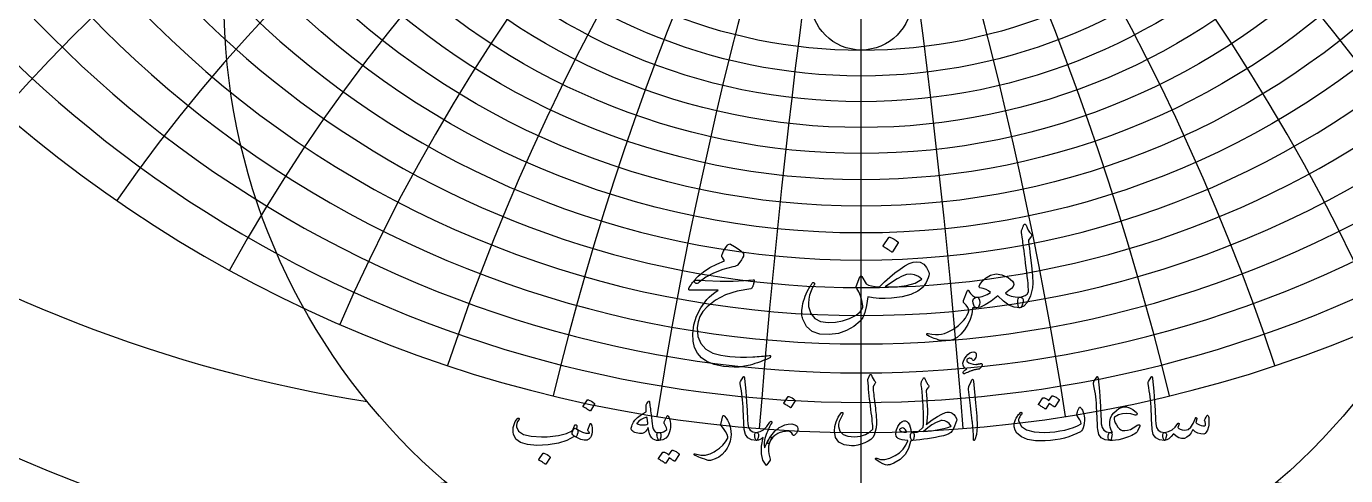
# Model space of a CAD drawing. Header units: millimetres. Extents: x -74 to 74, y -74 to 75.
# Drawn here: x -40.7 to 23.6, y -23.2 to -1.3 of the extents above; entities that cross this region are included whole.
import ezdxf

# ---------------------------------------------------------------- set-up
doc = ezdxf.new("R2010")
doc.units = ezdxf.units.MM
for name, color, linetype in [('CUT_INNER', 6, 'Continuous'), ('CUT_OUTER', 1, 'Continuous'), ('ENGRAVE', 7, 'Continuous'), ('ENGRAVE_FINE', 8, 'Continuous'), ('TEXT', 5, 'Continuous')]:
    doc.layers.add(name, color=color, linetype=linetype)

msp = doc.modelspace()

# ---------------------------------------------------------------- linework, layer by layer
at = {"layer": 'CUT_INNER'}
msp.add_circle((0, 0), 2.465, dxfattribs=at)
at = {"layer": 'CUT_OUTER'}
msp.add_arc((-0.0002, -0.0002), 73.5074, 145.195103, 87.803182, dxfattribs=at)
at = {"layer": 'ENGRAVE'}
msp.add_lwpolyline([(0, -72.45), (0, 72.45)], dxfattribs=at)
for centre, radius in [((0, 0), 72.45), ((0, 25.5268), 33.0382), ((0, 0), 47.425), ((0, 0), 31.0439)]:
    msp.add_circle(centre, radius, dxfattribs=at)
for centre, radius, start, end in [((0, 31.6713), 45.7192, 131.894956, 48.105044), ((0, 42.7017), 63.8166, 186.817711, 353.182289), ((-13.088, 48.8449), 69.3272, 212.551282, 260.88684), ((-31.2661, 54.1545), 78.4819, 239.415548, 278.083995), ((31.2661, 54.1545), 78.4819, 261.916005, 300.584452)]:
    msp.add_arc(centre, radius, start, end, dxfattribs=at)
at = {"layer": 'ENGRAVE_FINE'}
for centre, radius in [((0, 28.809), 40.1948), ((0, 27.5972), 37.6777), ((0, 26.5079), 35.2976), ((0, 24.642), 30.8856), ((0, 23.8431), 28.8277), ((0, 23.1215), 26.854), ((0, 22.4698), 24.9552)]:
    msp.add_circle(centre, radius, dxfattribs=at)
for centre, radius, start, end in [((0, 30.1603), 42.8678, 104.652903, 75.347097), ((-401.9552, -52.6708), 408.1561, 4.461368, 17.676322), ((-401.9552, -52.6708), 408.1561, 4.461368, 17.676322), ((401.9552, -52.6708), 408.1561, 162.323678, 175.538632), ((401.9552, -52.6708), 408.1561, 162.323678, 175.538632), ((-194.729, -52.6708), 207.2263, 8.977692, 35.48643), ((-194.729, -52.6708), 207.2263, 8.977692, 35.48643), ((194.729, -52.6708), 207.2263, 144.51357, 171.022308), ((194.729, -52.6708), 207.2263, 144.51357, 171.022308), ((-122.7601, -52.6708), 141.7511, 13.606314, 53.548789), ((-122.7601, -52.6708), 141.7511, 13.606314, 53.548789), ((122.7601, -52.6708), 141.7511, 126.451211, 166.393686), ((122.7601, -52.6708), 141.7511, 126.451211, 166.393686), ((0, 33.3666), 48.7759, 147.339419, 32.660581), ((0, 35.276), 52.07, 159.38698, 20.61302), ((-84.4662, -52.6708), 110.2628, 18.409528, 71.93986), ((-84.4662, -52.6708), 110.2628, 18.409528, 71.93986), ((84.4662, -52.6708), 110.2628, 108.06014, 161.590472), ((84.4662, -52.6708), 110.2628, 108.06014, 161.590472), ((0, 37.436), 55.6408, 169.605342, 10.394658), ((0, 39.8923), 59.5363, 178.636426, 1.363574), ((-59.4717, -52.6708), 92.5215, 23.457516, 90.642678), ((-59.4717, -52.6708), 92.5215, 23.457516, 90.642678), ((59.4717, -52.6708), 92.5215, 89.357322, 156.542484), ((59.4717, -52.6708), 92.5215, 89.357322, 156.542484), ((-40.92, -52.6708), 81.84, 28.831877, 104.724148), ((-40.92, -52.6708), 81.84, 28.831877, 104.724148), ((40.92, -52.6708), 81.84, 75.275852, 151.168123), ((40.92, -52.6708), 81.84, 75.275852, 151.168123), ((-25.7966, -52.6708), 75.4242, 34.629994, 115.099318), ((-25.7966, -52.6708), 75.4242, 34.629994, 115.099318), ((25.7966, -52.6708), 75.4242, 64.900682, 145.370006), ((25.7966, -52.6708), 75.4242, 64.900682, 145.370006), ((-12.4973, -52.6708), 71.9689, 40.970494, 124.098899), ((-12.4973, -52.6708), 71.9689, 40.970494, 124.098899), ((12.4973, -52.6708), 71.9689, 55.901101, 139.029506), ((12.4973, -52.6708), 71.9689, 55.901101, 139.029506), ((0, 73.0972), 103.8953, 225.796451, 314.203549)]:
    msp.add_arc(centre, radius, start, end, dxfattribs=at)
at = {"layer": 'TEXT'}
for points in [[(7.8095, -11.2618), (7.8481, -11.1686), (7.8781, -11.0947), (7.8995, -11.0401), (7.9124, -11.0048), (7.9224, -10.9823), (7.9352, -10.9662), (7.9509, -10.9566), (7.9695, -10.9533), (7.9906, -10.9569), (8.0081, -10.9676), (8.022, -10.9855), (8.0323, -11.0105), (8.0798, -11.1329), (8.1366, -11.2433), (8.2027, -11.3415), (8.278, -11.4275), (8.2991, -11.455), (8.3051, -11.4861), (8.2962, -11.5207), (8.2723, -11.5589), (8.1466, -11.736), (8.1552, -11.8153), (8.1637, -11.8931), (8.1723, -11.9695), (8.1809, -12.0445), (8.1894, -12.1181), (8.198, -12.1902), (8.2066, -12.2609), (8.2152, -12.3302), (8.2941, -12.9714), (8.3423, -13.4727), (8.3598, -13.8341), (8.3466, -14.0555), (8.2387, -14.4571), (8.098, -14.7539), (7.9245, -14.9456), (7.7181, -15.0324), (7.7124, -15.0324), (7.7067, -15.0324), (7.701, -15.0324), (7.6953, -15.0324), (7.6614, -15.0002), (7.6396, -14.9267), (7.6299, -14.8117), (7.6324, -14.6553), (7.6378, -14.5975), (7.6539, -14.5553), (7.6806, -14.5289), (7.7181, -14.5182), (7.8631, -14.4893), (7.9838, -14.4368), (8.0802, -14.3607), (8.1523, -14.2611), (8.1475, -14.1415), (8.1387, -14.0055), (8.1261, -13.853), (8.1095, -13.6841), (8.0893, -13.4995), (8.0659, -13.2999), (8.0393, -13.0853), (8.0095, -12.8557), (7.982, -12.6301), (7.9566, -12.4273), (7.9334, -12.2473), (7.9124, -12.0902), (7.8942, -11.956), (7.8795, -11.8446), (7.8685, -11.756), (7.861, -11.6903), (7.8038, -11.3647), (7.802, -11.3325), (7.8024, -11.3047), (7.8049, -11.2811), (7.8095, -11.2618)], [(-6.2499, -13.0386), (-6.7491, -13.1689), (-7.1897, -13.3371), (-7.5717, -13.5431), (-7.8952, -13.7869), (-7.9449, -13.8244), (-7.9909, -13.8455), (-8.0334, -13.8501), (-8.0723, -13.8384), (-8.1177, -13.7844), (-8.1109, -13.7084), (-8.052, -13.6102), (-7.9409, -13.4899), (-7.6785, -13.2721), (-7.3768, -13.0757), (-7.0358, -12.9007), (-6.6555, -12.7472), (-6.7641, -12.5872), (-6.7844, -12.5472), (-6.7941, -12.5073), (-6.793, -12.4673), (-6.7812, -12.4273), (-6.7044, -12.2748), (-6.6341, -12.1488), (-6.5702, -12.0492), (-6.5127, -11.976), (-6.4759, -11.9413), (-6.4399, -11.9231), (-6.4045, -11.9213), (-6.3699, -11.936), (-6.1689, -12.0495), (-6, -12.1559), (-5.8632, -12.2552), (-5.7586, -12.3473), (-5.7383, -12.3769), (-5.7286, -12.4144), (-5.7297, -12.4598), (-5.7415, -12.513), (-5.7782, -12.5962), (-5.8372, -12.6972), (-5.9182, -12.8161), (-6.0214, -12.9529), (-6.0485, -12.9732), (-6.0957, -12.9943), (-6.1628, -13.0161), (-6.2499, -13.0386)], [(1.3425, -11.5989), (1.3497, -11.5918), (1.3597, -11.5875), (1.3725, -11.586), (1.3882, -11.5875), (1.4993, -11.6325), (1.6039, -11.6875), (1.7021, -11.7524), (1.7939, -11.8274), (1.8028, -11.8388), (1.8067, -11.8503), (1.8056, -11.8617), (1.7996, -11.8731), (1.5311, -12.3073), (1.5211, -12.3177), (1.5082, -12.3202), (1.4925, -12.3148), (1.4739, -12.3016), (1.4579, -12.2902), (1.4325, -12.273), (1.3979, -12.2502), (1.354, -12.2216), (1.3, -12.1873), (1.2354, -12.1473), (1.1601, -12.1016), (1.074, -12.0502), (1.0626, -12.0417), (1.0569, -12.0331), (1.0569, -12.0245), (1.0626, -12.0159)], [(2.6794, -12.7872), (2.8786, -12.8165), (3.0478, -12.91), (3.1871, -13.0678), (3.2963, -13.2899), (3.3085, -13.3749), (3.2992, -13.4699), (3.2685, -13.5749), (3.2164, -13.6898), (3.1564, -13.8005), (3.1021, -13.8926), (3.0535, -13.9662), (3.0107, -14.0212), (2.7608, -14.2268), (2.4223, -14.3868), (1.9952, -14.5011), (1.4796, -14.5696), (1.1694, -14.5846), (0.8726, -14.5782), (0.5895, -14.5503), (0.3199, -14.5011), (0.2564, -14.9199), (0.1742, -15.2566), (0.0736, -15.5112), (-0.0457, -15.6836), (-0.3585, -15.9496), (-0.7141, -16.1478), (-1.1126, -16.2781), (-1.5539, -16.3406), (-2.0184, -16.3188), (-2.3894, -16.1849), (-2.6669, -15.9389), (-2.8507, -15.5808), (-2.8664, -15.5253), (-2.8793, -15.4673), (-2.8893, -15.4067), (-2.8964, -15.3437), (-2.9, -15.2785), (-2.8993, -15.2116), (-2.8943, -15.1429), (-2.885, -15.0723), (-2.865, -14.9476), (-2.8393, -14.8246), (-2.8079, -14.7033), (-2.7708, -14.5839), (-2.7283, -14.4666), (-2.6808, -14.3518), (-2.6283, -14.2395), (-2.5708, -14.1297), (-2.5453, -14.0851), (-2.5201, -14.0426), (-2.4953, -14.0022), (-2.4708, -13.964), (-2.4471, -13.928), (-2.4244, -13.8941), (-2.4028, -13.8623), (-2.3823, -13.8326), (-2.3676, -13.8159), (-2.3523, -13.8055), (-2.3362, -13.8016), (-2.3194, -13.8041), (-2.3016, -13.8109), (-2.288, -13.8198), (-2.2787, -13.8309), (-2.2737, -13.8441), (-2.2723, -13.8591), (-2.2737, -13.8755), (-2.278, -13.8933), (-2.2852, -13.9126), (-2.3269, -13.9758), (-2.3666, -14.0455), (-2.4041, -14.1215), (-2.4394, -14.204), (-2.5137, -14.415), (-2.5594, -14.6139), (-2.5765, -14.8006), (-2.5651, -14.9752), (-2.4583, -15.3069), (-2.2637, -15.5479), (-1.9813, -15.6983), (-1.611, -15.7579), (-1.2533, -15.7411), (-0.9055, -15.6736), (-0.5677, -15.5554), (-0.2399, -15.3866), (-0.141, -15.3162), (-0.0557, -15.2309), (0.0161, -15.1305), (0.0743, -15.0152), (0.0811, -14.9992), (0.0843, -14.9795), (0.0839, -14.9563), (0.08, -14.9295), (0.0296, -14.6739), (-0.0357, -14.4496), (-0.116, -14.2568), (-0.2114, -14.0954), (-0.2303, -14.0658), (-0.2414, -14.0397), (-0.2446, -14.0172), (-0.2399, -13.9983), (-0.0628, -13.5299), (-0.0375, -13.4945), (-0.0129, -13.4799), (0.0111, -13.4859), (0.0343, -13.5127), (0.2457, -13.8726), (0.3588, -13.9262), (0.5042, -13.9669), (0.6816, -13.9948), (0.8912, -14.0097), (1.1401, -13.7673), (1.3897, -13.5427), (1.64, -13.336), (1.891, -13.1471), (2.1309, -12.9896), (2.3423, -12.8772), (2.5251, -12.8097), (2.6794, -12.7872)], [(2.9593, -13.6327), (2.784, -13.4992), (2.6008, -13.4185), (2.4098, -13.3906), (2.2109, -13.4156), (1.9952, -13.4917), (1.7481, -13.617), (1.4696, -13.7916), (1.1597, -14.0155), (1.7242, -14.0172), (2.2123, -13.954), (2.624, -13.8259), (2.9593, -13.6327)], [(7.7181, -14.5182), (7.8017, -14.5307), (7.8581, -14.5682), (7.8874, -14.6307), (7.8895, -14.7181), (7.8617, -14.8535), (7.8238, -14.9509), (7.776, -15.0106), (7.7181, -15.0324), (7.455, -15.0084), (7.1911, -14.9024), (6.9265, -14.7142), (6.6612, -14.4439), (6.3267, -14.7035), (6.0428, -14.8881), (5.8097, -14.9977), (5.6272, -15.0324), (5.5669, -15.0188), (5.5172, -14.9781), (5.4783, -14.9102), (5.4501, -14.8153), (5.4419, -14.6896), (5.4687, -14.5982), (5.5304, -14.541), (5.6272, -14.5182), (5.7152, -14.5096), (5.8022, -14.4953), (5.888, -14.4753), (5.9728, -14.4496), (6.0566, -14.4179), (6.1392, -14.3797), (6.2208, -14.335), (6.3013, -14.284), (6.2024, -14.2033), (6.0828, -14.1383), (5.9425, -14.089), (5.7815, -14.0555), (5.7668, -14.0494), (5.7572, -14.0369), (5.7525, -14.018), (5.7529, -13.9926), (5.78, -13.9051), (5.8386, -13.8084), (5.9286, -13.7023), (6.05, -13.587), (6.3031, -13.4352), (6.5713, -13.3799), (6.8544, -13.421), (7.1526, -13.5584), (7.279, -13.6463), (7.3668, -13.7327), (7.4161, -13.8177), (7.4268, -13.9012), (7.3954, -13.9912), (7.3182, -14.0897), (7.1954, -14.1968), (7.0269, -14.3125), (7.1472, -14.4025), (7.3025, -14.4668), (7.4928, -14.5053), (7.7181, -14.5182)], [(-7.5982, -13.7013), (-6.8651, -13.727), (-6.2313, -13.7298), (-5.6968, -13.7098), (-5.2616, -13.667), (-5.2482, -13.6654), (-5.2366, -13.6663), (-5.2268, -13.6697), (-5.2187, -13.6755), (-5.2128, -13.6836), (-5.2095, -13.6934), (-5.2086, -13.705), (-5.2102, -13.7184), (-5.2214, -13.7705), (-5.2323, -13.8184), (-5.2428, -13.8619), (-5.253, -13.9012), (-5.2628, -13.9362), (-5.2723, -13.9669), (-5.2814, -13.9933), (-5.2901, -14.0155), (-5.3087, -14.0508), (-5.3301, -14.0769), (-5.3544, -14.0937), (-5.3816, -14.1012), (-6.0414, -14.2208), (-6.6155, -14.4082), (-7.104, -14.6635), (-7.5068, -14.9867), (-7.7103, -15.2191), (-7.8581, -15.4651), (-7.9502, -15.7247), (-7.9866, -15.9978), (-7.9516, -16.4267), (-7.8124, -16.7762), (-7.5689, -17.0465), (-7.2211, -17.2375), (-7.0408, -17.2954), (-6.8426, -17.3432), (-6.6266, -17.3811), (-6.3927, -17.4089), (-6.1414, -17.4271), (-5.8729, -17.4361), (-5.5872, -17.4357), (-5.2844, -17.4261), (-5.1768, -17.42), (-5.0709, -17.4132), (-4.9668, -17.4057), (-4.8645, -17.3975), (-4.7647, -17.3886), (-4.6682, -17.3789), (-4.5748, -17.3686), (-4.4846, -17.3575), (-4.4571, -17.3561), (-4.4375, -17.3632), (-4.4257, -17.3789), (-4.4218, -17.4032), (-4.4239, -17.4314), (-4.4304, -17.4532), (-4.4411, -17.4686), (-4.4561, -17.4775), (-4.6175, -17.5457), (-4.7703, -17.6074), (-4.9145, -17.6628), (-5.0502, -17.7117), (-5.177, -17.7546), (-5.2944, -17.7917), (-5.4026, -17.8231), (-5.5015, -17.8488), (-5.5945, -17.8677), (-5.6851, -17.8845), (-5.7731, -17.8992), (-5.8586, -17.9117), (-5.942, -17.9213), (-6.0235, -17.9274), (-6.1033, -17.9299), (-6.1814, -17.9288), (-6.7141, -17.8874), (-7.1583, -17.7974), (-7.5139, -17.6589), (-7.781, -17.4718), (-7.977, -17.2379), (-8.1138, -16.9647), (-8.1912, -16.6523), (-8.2094, -16.3006), (-8.1534, -15.8643), (-8.0195, -15.4408), (-7.8078, -15.0302), (-7.5182, -14.6325), (-7.405, -14.5121), (-7.2768, -14.3968), (-7.1336, -14.2865), (-6.9755, -14.1811), (-8.358, -14.1697), (-8.3912, -14.1554), (-8.4051, -14.1297), (-8.3998, -14.0926), (-8.3751, -14.044), (-8.3287, -13.9733), (-8.2866, -13.9098), (-8.2487, -13.8534), (-8.2152, -13.8041), (-8.1859, -13.7623), (-8.1609, -13.7284), (-8.1402, -13.7023), (-8.1237, -13.6841), (-8.0866, -13.6809), (-7.9866, -13.6827), (-7.8238, -13.6895), (-7.5982, -13.7013)], [(4.9817, -14.6782), (5.1588, -14.2211), (5.1784, -14.1847), (5.1973, -14.1669), (5.2155, -14.1676), (5.233, -14.1868), (5.2809, -14.2668), (5.3273, -14.3354), (5.3723, -14.3925), (5.4158, -14.4382), (5.4637, -14.4732), (5.5158, -14.4982), (5.5722, -14.5132), (5.6329, -14.5182), (5.6929, -14.5339), (5.7358, -14.581), (5.7615, -14.6596), (5.77, -14.7696), (5.7615, -14.8803), (5.7358, -14.9609), (5.6929, -15.0116), (5.6329, -15.0324), (5.5869, -15.0345), (5.5401, -15.0352), (5.4926, -15.0345), (5.4444, -15.0324), (5.4362, -15.0345), (5.4287, -15.0409), (5.4219, -15.0516), (5.4158, -15.0666), (5.3851, -15.3369), (5.3101, -15.5994), (5.1909, -15.8539), (5.0274, -16.1007), (4.8449, -16.3153), (4.6689, -16.4734), (4.4993, -16.5752), (4.3361, -16.6205), (4.1826, -16.6323), (4.0419, -16.6334), (3.9141, -16.6238), (3.7991, -16.6034), (3.7428, -16.5877), (3.6827, -16.5691), (3.6186, -16.5477), (3.5506, -16.5234), (3.479, -16.4956), (3.4042, -16.4634), (3.3262, -16.427), (3.2449, -16.3863), (3.2246, -16.377), (3.2092, -16.3663), (3.1989, -16.3542), (3.1935, -16.3406), (3.1899, -16.3224), (3.1907, -16.3078), (3.1957, -16.2967), (3.2049, -16.2892), (3.2171, -16.2824), (3.2306, -16.2792), (3.2456, -16.2796), (3.2621, -16.2835), (3.442, -16.3199), (3.6106, -16.3378), (3.7677, -16.337), (3.9133, -16.3178), (4.0574, -16.2797), (4.1983, -16.2285), (4.3359, -16.164), (4.4703, -16.0864), (4.6019, -15.9959), (4.731, -15.8929), (4.8576, -15.7774), (4.9817, -15.6494), (5.0748, -15.5326), (5.1488, -15.4165), (5.2034, -15.3012), (5.2387, -15.1866), (5.2284, -15.1066), (5.1859, -15.0152), (5.1113, -14.9124), (5.0045, -14.7981), (4.9859, -14.7735), (4.9759, -14.7453), (4.9745, -14.7135), (4.9817, -14.6782)], [(5.7436, -18.0173), (5.6878, -18.0278), (5.636, -18.0377), (5.5882, -18.0471), (5.5444, -18.0559), (5.5049, -18.0645), (5.4699, -18.073), (5.4395, -18.0816), (5.4137, -18.0902), (5.3874, -18.1), (5.3558, -18.1121), (5.3189, -18.1267), (5.2766, -18.1437), (5.2289, -18.1634), (5.1759, -18.1861), (5.1175, -18.2116), (5.0538, -18.2402), (5.0278, -18.2487), (5.0056, -18.2487), (4.9871, -18.2402), (4.9724, -18.223), (4.9635, -18.181), (4.9884, -18.132), (5.0471, -18.076), (5.1395, -18.0131), (5.0688, -17.9729), (5.0152, -17.9295), (4.9788, -17.8829), (4.9595, -17.8331), (4.9558, -17.7391), (4.9788, -17.6371), (5.0286, -17.527), (5.1052, -17.4089), (5.1965, -17.3031), (5.2905, -17.23), (5.3872, -17.1896), (5.4865, -17.1818), (5.542, -17.1958), (5.5797, -17.2247), (5.5998, -17.2686), (5.6022, -17.3275), (5.5926, -17.3913), (5.5765, -17.4496), (5.554, -17.5027), (5.5251, -17.5503), (5.4962, -17.5838), (5.4694, -17.5985), (5.4448, -17.5945), (5.4223, -17.5717), (5.3966, -17.5377), (5.3666, -17.5128), (5.3323, -17.497), (5.2937, -17.4903), (5.2533, -17.4903), (5.2177, -17.4989), (5.1869, -17.516), (5.1609, -17.5417), (5.1419, -17.5728), (5.1363, -17.6017), (5.144, -17.6285), (5.1652, -17.6532), (5.2444, -17.7118), (5.3409, -17.7549), (5.4544, -17.7825), (5.5851, -17.7945), (5.5965, -17.7941), (5.6092, -17.7929), (5.6232, -17.7909), (5.6386, -17.7881), (5.6554, -17.7848), (5.6734, -17.7812), (5.6929, -17.7773), (5.7136, -17.7731), (5.7361, -17.769), (5.7565, -17.7651), (5.7747, -17.7615), (5.7907, -17.7581), (5.8049, -17.7553), (5.8175, -17.7533), (5.8285, -17.7521), (5.8379, -17.7517), (5.8555, -17.7536), (5.87, -17.7592), (5.8813, -17.7686), (5.8893, -17.7817), (5.8944, -17.7943), (5.8968, -17.8063), (5.8965, -17.8178), (5.8936, -17.8288), (5.8521, -17.9065), (5.8132, -17.9638), (5.7771, -18.0007), (5.7436, -18.0173)], [(-5.7479, -18.4115), (-5.7396, -18.3987), (-5.7318, -18.3901), (-5.7246, -18.3858), (-5.7179, -18.3858), (-5.7077, -18.3915), (-5.6986, -18.4083), (-5.6906, -18.4364), (-5.6836, -18.4758), (-5.6483, -18.7958), (-5.6194, -19.0917), (-5.5969, -19.3635), (-5.5808, -19.6112), (-5.5705, -19.8231), (-5.561, -20.0129), (-5.5523, -20.1808), (-5.5444, -20.3268), (-5.5375, -20.4508), (-5.5321, -20.5528), (-5.5279, -20.6329), (-5.5251, -20.691), (-5.4871, -20.8651), (-5.403, -20.9931), (-5.2728, -21.075), (-5.0966, -21.1109), (-5.0476, -21.1237), (-5.0163, -21.1537), (-5.0026, -21.2009), (-5.0066, -21.2651), (-5.0267, -21.3664), (-5.0484, -21.4387), (-5.0717, -21.482), (-5.0966, -21.4965), (-5.3446, -21.4638), (-5.5272, -21.3658), (-5.6445, -21.2025), (-5.6965, -20.9738), (-5.7046, -20.8644), (-5.712, -20.7547), (-5.7186, -20.6448), (-5.7243, -20.5346), (-5.7296, -20.4241), (-5.7345, -20.3134), (-5.7392, -20.2024), (-5.7436, -20.0911), (-5.7516, -19.8789), (-5.7629, -19.6878), (-5.7774, -19.5179), (-5.795, -19.3692), (-5.8159, -19.2263), (-5.84, -19.0741), (-5.8673, -18.9124), (-5.8979, -18.7415), (-5.9019, -18.7107), (-5.9011, -18.6825), (-5.8954, -18.6571), (-5.885, -18.6343)], [(0.4135, -18.3087), (0.421, -18.2956), (0.4306, -18.2862), (0.4424, -18.2806), (0.4563, -18.2787), (0.4702, -18.2811), (0.482, -18.2884), (0.4917, -18.3004), (0.4992, -18.3173), (0.5391, -18.4156), (0.5816, -18.5004), (0.6269, -18.5719), (0.6748, -18.6301), (0.689, -18.6509), (0.693, -18.675), (0.6869, -18.7024), (0.6706, -18.7329), (0.6601, -18.7476), (0.6502, -18.7618), (0.6408, -18.7755), (0.632, -18.7886), (0.6237, -18.8009), (0.6159, -18.8122), (0.6087, -18.8223), (0.602, -18.8314), (0.5907, -18.848), (0.5827, -18.8679), (0.5779, -18.8909), (0.5763, -18.9171), (0.5814, -18.9912), (0.5881, -19.0719), (0.5964, -19.1593), (0.6063, -19.2535), (0.6175, -19.3543), (0.6298, -19.4618), (0.6432, -19.576), (0.6577, -19.6969), (0.6739, -19.8176), (0.6882, -19.931), (0.7007, -20.0372), (0.7113, -20.1361), (0.7202, -20.2281), (0.7279, -20.3134), (0.7342, -20.392), (0.7391, -20.4639), (0.7447, -20.6768), (0.7273, -20.8784), (0.6869, -21.0688), (0.6234, -21.248), (0.5616, -21.3532), (0.466, -21.4504), (0.3366, -21.5396), (0.1735, -21.6208), (-0.0032, -21.688), (-0.1692, -21.7354), (-0.3246, -21.763), (-0.4692, -21.7707), (-0.8312, -21.7209), (-1.0905, -21.5843), (-1.2468, -21.361), (-1.3004, -21.0509), (-1.2817, -20.8198), (-1.2211, -20.5935), (-1.1188, -20.372), (-0.9748, -20.1554), (-0.9638, -20.1428), (-0.9523, -20.1351), (-0.9402, -20.1321), (-0.9276, -20.134), (-0.9142, -20.1391), (-0.9041, -20.1458), (-0.8971, -20.1541), (-0.8934, -20.164), (-0.8907, -20.1787), (-0.8912, -20.1929), (-0.895, -20.2066), (-0.9019, -20.2197), (-1.0002, -20.4111), (-1.068, -20.5742), (-1.1052, -20.7089), (-1.1119, -20.8152), (-1.0404, -21.0442), (-0.8859, -21.2041), (-0.6483, -21.2949), (-0.3278, -21.3166), (-0.0388, -21.2852), (0.2067, -21.2126), (0.4089, -21.0988), (0.5677, -20.9438), (0.5644, -20.8689), (0.5586, -20.7815), (0.5504, -20.6815), (0.5399, -20.5689), (0.5266, -20.4434), (0.5104, -20.3048), (0.4913, -20.1531), (0.4692, -19.9883), (0.4483, -19.8183), (0.4285, -19.6509), (0.4097, -19.4862), (0.392, -19.3242), (0.3757, -19.1648), (0.361, -19.0082), (0.3479, -18.8542), (0.3363, -18.7029), (0.3192, -18.5572), (0.32, -18.5406), (0.3224, -18.5251), (0.3264, -18.5106), (0.3321, -18.4972)], [(3.0271, -18.463), (3.0373, -18.452), (3.0464, -18.4447), (3.0544, -18.4413), (3.0614, -18.4415), (3.0697, -18.4453), (3.0775, -18.4522), (3.0847, -18.4624), (3.0914, -18.4758), (3.1186, -18.5337), (3.1444, -18.5872), (3.1689, -18.6365), (3.1921, -18.6815), (3.2142, -18.7216), (3.2355, -18.7565), (3.256, -18.7859), (3.2756, -18.81), (3.2901, -18.8298), (3.2949, -18.8507), (3.2901, -18.8727), (3.2756, -18.8957), (3.1899, -19.0028), (3.179, -19.0213), (3.1717, -19.0425), (3.1683, -19.0663), (3.1685, -19.0928), (3.1824, -19.295), (3.1942, -19.4731), (3.2039, -19.627), (3.2114, -19.7569), (3.217, -19.863), (3.221, -19.9455), (3.2234, -20.0044), (3.2242, -20.0397), (3.2233, -20.1442), (3.2205, -20.2432), (3.2158, -20.337), (3.2092, -20.4253), (3.2011, -20.5084), (3.1915, -20.586), (3.1807, -20.6583), (3.1685, -20.7253), (3.4596, -20.5025), (3.7116, -20.3311), (3.9245, -20.2111), (4.0983, -20.1425), (4.1757, -20.1243), (4.245, -20.1168), (4.3064, -20.1201), (4.3597, -20.134), (4.4349, -20.1731), (4.5064, -20.2347), (4.5742, -20.3188), (4.6382, -20.4253), (4.6481, -20.4508), (4.6521, -20.48), (4.6502, -20.5129), (4.6424, -20.5496), (4.5999, -20.6813), (4.5493, -20.8067), (4.4906, -20.9256), (4.4239, -21.038), (4.3591, -21.1104), (4.2675, -21.173), (4.1492, -21.226), (4.004, -21.2694), (3.8097, -21.3124), (3.6168, -21.3514), (3.4252, -21.3863), (3.2349, -21.4172), (3.0463, -21.4439), (2.8595, -21.466), (2.6746, -21.4835), (2.4915, -21.4965), (2.4709, -21.4906), (2.4519, -21.4729), (2.4345, -21.4435), (2.4187, -21.4022), (2.4048, -21.3516), (2.3973, -21.3026), (2.3962, -21.2552), (2.4016, -21.2094), (2.4136, -21.1695), (2.4326, -21.1398), (2.4586, -21.1203), (2.4915, -21.1109), (2.5353, -21.1085), (2.5767, -21.1055), (2.6157, -21.102), (2.6522, -21.098), (2.6864, -21.094), (2.7181, -21.0905), (2.7474, -21.0876), (2.7743, -21.0852), (3.0143, -20.8538), (3.0164, -20.8438), (3.0186, -20.8308), (3.0207, -20.8148), (3.0228, -20.796), (3.025, -20.7741), (3.0271, -20.7494), (3.0293, -20.7216), (3.0314, -20.691), (3.0333, -20.6576), (3.0346, -20.6219), (3.0354, -20.5837), (3.0357, -20.5432), (3.0357, -20.5005), (3.0357, -20.4559), (3.0357, -20.4094), (3.0357, -20.3611), (3.0352, -20.3064), (3.0336, -20.2411), (3.0309, -20.165), (3.0271, -20.0783), (3.0223, -19.9813), (3.0164, -19.8748), (3.0095, -19.7585), (3.0014, -19.6327), (2.9829, -19.3534), (2.9661, -19.1324), (2.9508, -18.9699), (2.9371, -18.8657), (2.9262, -18.7988), (2.9189, -18.7479), (2.9155, -18.7131), (2.9157, -18.6943), (2.9287, -18.659), (2.942, -18.6258), (2.9555, -18.5947), (2.9693, -18.5658), (2.9833, -18.5385), (2.9977, -18.5122), (3.0123, -18.4871), (3.0271, -18.463)], [(5.3537, -18.6258), (5.3947, -18.5465), (5.4276, -18.5187), (5.4525, -18.5422), (5.4694, -18.6172), (5.5679, -19.6669), (5.6266, -20.3113), (5.6397, -20.826), (5.6073, -21.211), (5.5294, -21.4665), (5.5152, -21.4874), (5.5026, -21.4986), (5.4916, -21.5003), (5.4822, -21.4922), (5.4747, -21.4796), (5.4694, -21.4633), (5.4662, -21.4432), (5.4651, -21.4194), (5.4651, -21.2338), (5.4565, -21.037), (5.4394, -20.8289), (5.4137, -20.6096), (5.4081, -20.5523), (5.3912, -20.3975), (5.3631, -20.1452), (5.3237, -19.7955), (5.2294, -19.02), (5.2273, -18.9787), (5.2294, -18.9407), (5.2359, -18.9059), (5.2466, -18.8743)], [(11.4722, -18.4115), (11.4805, -18.3987), (11.4883, -18.3901), (11.4955, -18.3858), (11.5022, -18.3858), (11.5124, -18.3915), (11.5215, -18.4083), (11.5295, -18.4364), (11.5365, -18.4758), (11.5718, -18.7958), (11.6008, -19.0917), (11.6233, -19.3635), (11.6393, -19.6112), (11.6496, -19.8231), (11.6591, -20.0129), (11.6678, -20.1808), (11.6757, -20.3268), (11.6826, -20.4508), (11.6881, -20.5528), (11.6922, -20.6329), (11.695, -20.691), (11.7331, -20.8651), (11.8171, -20.9931), (11.9473, -21.075), (12.1235, -21.1109), (12.1725, -21.1237), (12.2038, -21.1537), (12.2175, -21.2009), (12.2135, -21.2651), (12.1934, -21.3664), (12.1717, -21.4387), (12.1484, -21.482), (12.1235, -21.4965), (11.8755, -21.4638), (11.6929, -21.3658), (11.5756, -21.2025), (11.5236, -20.9738), (11.5155, -20.8644), (11.5081, -20.7547), (11.5015, -20.6448), (11.4958, -20.5346), (11.4906, -20.4241), (11.4856, -20.3134), (11.4809, -20.2024), (11.4765, -20.0911), (11.4685, -19.8789), (11.4572, -19.6878), (11.4428, -19.5179), (11.4251, -19.3692), (11.4042, -19.2263), (11.3801, -19.0741), (11.3528, -18.9124), (11.3223, -18.7415), (11.3182, -18.7107), (11.319, -18.6825), (11.3247, -18.6571), (11.3351, -18.6343)], [(14.1244, -18.4115), (14.1327, -18.3987), (14.1405, -18.3901), (14.1477, -18.3858), (14.1544, -18.3858), (14.1646, -18.3915), (14.1737, -18.4083), (14.1817, -18.4364), (14.1887, -18.4758), (14.2241, -18.7958), (14.253, -19.0917), (14.2755, -19.3635), (14.2915, -19.6112), (14.3019, -19.8231), (14.3114, -20.0129), (14.3201, -20.1808), (14.328, -20.3268), (14.3348, -20.4508), (14.3403, -20.5528), (14.3444, -20.6329), (14.3472, -20.691), (14.3853, -20.8651), (14.4694, -20.9931), (14.5995, -21.075), (14.7757, -21.1109), (14.8247, -21.1237), (14.856, -21.1537), (14.8697, -21.2009), (14.8657, -21.2651), (14.8456, -21.3664), (14.8239, -21.4387), (14.8006, -21.482), (14.7757, -21.4965), (14.5277, -21.4638), (14.3451, -21.3658), (14.2278, -21.2025), (14.1759, -20.9738), (14.1677, -20.8644), (14.1603, -20.7547), (14.1538, -20.6448), (14.148, -20.5346), (14.1428, -20.4241), (14.1378, -20.3134), (14.1331, -20.2024), (14.1287, -20.0911), (14.1207, -19.8789), (14.1094, -19.6878), (14.095, -19.5179), (14.0773, -19.3692), (14.0564, -19.2263), (14.0323, -19.0741), (14.005, -18.9124), (13.9745, -18.7415), (13.9705, -18.7107), (13.9713, -18.6825), (13.9769, -18.6571), (13.9873, -18.6343)], [(-13.3361, -19.5213), (-13.3307, -19.5159), (-13.3232, -19.5127), (-13.3136, -19.5116), (-13.3018, -19.5127), (-13.2185, -19.5464), (-13.14, -19.5877), (-13.0664, -19.6364), (-12.9976, -19.6927), (-12.9909, -19.7012), (-12.9879, -19.7098), (-12.9887, -19.7184), (-12.9933, -19.7269), (-13.1947, -20.0526), (-13.2022, -20.0603), (-13.2118, -20.0622), (-13.2236, -20.0582), (-13.2375, -20.0483), (-13.2496, -20.0397), (-13.2686, -20.0269), (-13.2946, -20.0097), (-13.3275, -19.9883), (-13.3679, -19.9626), (-13.4164, -19.9326), (-13.4729, -19.8983), (-13.5374, -19.8598), (-13.546, -19.8533), (-13.5503, -19.8469), (-13.5503, -19.8405), (-13.546, -19.8341)], [(-10.3796, -19.6155), (-10.3545, -19.5888), (-10.3346, -19.5855), (-10.3202, -19.6059), (-10.3111, -19.6498), (-10.3081, -19.6763), (-10.3036, -19.713), (-10.2974, -19.7599), (-10.2897, -19.8169), (-10.2805, -19.8847), (-10.2704, -19.9637), (-10.2591, -20.0539), (-10.2468, -20.1554), (-10.2346, -20.2552), (-10.2238, -20.3445), (-10.2143, -20.4233), (-10.2061, -20.4918), (-10.1993, -20.5495), (-10.1938, -20.5962), (-10.1896, -20.6319), (-10.1868, -20.6567), (-10.1649, -20.8128), (-10.1333, -20.9341), (-10.092, -21.0206), (-10.0411, -21.0723), (-10.0053, -21.0924), (-9.9619, -21.1055), (-9.911, -21.1117), (-9.8526, -21.1109), (-9.8181, -21.1165), (-9.7916, -21.1334), (-9.7731, -21.1615), (-9.7626, -21.2009), (-9.7589, -21.2483), (-9.7605, -21.2962), (-9.7675, -21.3447), (-9.7798, -21.3937), (-9.7956, -21.4355), (-9.813, -21.4665), (-9.832, -21.4869), (-9.8526, -21.4965), (-9.9648, -21.4954), (-10.0615, -21.4751), (-10.1426, -21.4355), (-10.2082, -21.3765), (-10.2634, -21.29), (-10.3089, -21.1762), (-10.3448, -21.0351), (-10.3711, -20.8667), (-10.4316, -20.9692), (-10.4932, -21.0498), (-10.5558, -21.1085), (-10.6196, -21.1452), (-10.6713, -21.1583), (-10.732, -21.1634), (-10.8019, -21.1604), (-10.8809, -21.1494), (-10.9642, -21.1307), (-11.0341, -21.1087), (-11.0906, -21.0836), (-11.1337, -21.0552), (-11.1685, -21.0201), (-11.1916, -20.9834), (-11.2028, -20.9451), (-11.2023, -20.9052), (-11.1924, -20.8554), (-11.1755, -20.8002), (-11.1517, -20.7397), (-11.1209, -20.6738), (-11.0866, -20.6077), (-11.0566, -20.5549), (-11.0309, -20.5156), (-11.0095, -20.4896), (-10.8906, -20.3836), (-10.761, -20.2839), (-10.6206, -20.1908), (-10.4696, -20.104), (-10.4752, -20.0218), (-10.4792, -19.9508), (-10.4817, -19.8911), (-10.4825, -19.8426), (-10.4801, -19.8019), (-10.4728, -19.7655), (-10.4608, -19.7334), (-10.4439, -19.7055)], [(-3.567, -19.3627), (-3.5616, -19.3574), (-3.5541, -19.3542), (-3.5445, -19.3531), (-3.5327, -19.3542), (-3.4494, -19.3879), (-3.371, -19.4292), (-3.2973, -19.4779), (-3.2285, -19.5341), (-3.2218, -19.5427), (-3.2189, -19.5513), (-3.2197, -19.5598), (-3.2242, -19.5684), (-3.4256, -19.894), (-3.4331, -19.9018), (-3.4427, -19.9037), (-3.4545, -19.8997), (-3.4684, -19.8898), (-3.4805, -19.8812), (-3.4995, -19.8683), (-3.5255, -19.8512), (-3.5584, -19.8298), (-3.5989, -19.8041), (-3.6473, -19.7741), (-3.7038, -19.7398), (-3.7684, -19.7012), (-3.7769, -19.6948), (-3.7812, -19.6884), (-3.7812, -19.6819), (-3.7769, -19.6755)], [(10.6924, -19.9026), (10.7212, -19.9388), (10.7476, -19.9787), (10.7715, -20.0223), (10.7931, -20.0697), (10.8122, -20.1206), (10.829, -20.1747), (10.8433, -20.232), (10.8552, -20.2925), (10.8708, -20.4141), (10.8745, -20.5346), (10.8665, -20.654), (10.8467, -20.7724), (10.8167, -20.8779), (10.7781, -20.9631), (10.731, -21.0279), (10.6753, -21.0723), (10.4985, -21.1658), (10.3111, -21.2491), (10.1129, -21.3222), (9.904, -21.3851), (9.6844, -21.4373), (9.4541, -21.4783), (9.2131, -21.508), (8.9614, -21.5265), (8.4896, -21.5217), (8.1023, -21.4558), (7.7997, -21.3289), (7.5817, -21.1409), (7.4923, -20.9939), (7.4511, -20.8356), (7.458, -20.6661), (7.5132, -20.4853), (7.5318, -20.4464), (7.5534, -20.4066), (7.5779, -20.366), (7.6053, -20.3246), (7.6357, -20.2825), (7.669, -20.2395), (7.7053, -20.1957), (7.7446, -20.1511), (7.7577, -20.1385), (7.7713, -20.1308), (7.7855, -20.1278), (7.8003, -20.1297), (7.8102, -20.1334), (7.8185, -20.1404), (7.8252, -20.1506), (7.8302, -20.164), (7.8327, -20.1766), (7.8313, -20.1886), (7.8262, -20.2001), (7.8174, -20.2111), (7.7807, -20.2548), (7.7478, -20.3), (7.7186, -20.3469), (7.6931, -20.3953), (7.6757, -20.4417), (7.6664, -20.4864), (7.665, -20.5295), (7.6717, -20.571), (7.8056, -20.8134), (8.0573, -20.9834), (8.4269, -21.0812), (8.9143, -21.1066), (9.1822, -21.0963), (9.4375, -21.0739), (9.6803, -21.0395), (9.9105, -20.9931), (10.1283, -20.9345), (10.3341, -20.864), (10.5279, -20.7814), (10.7096, -20.6867), (10.6919, -20.5983), (10.6517, -20.5003), (10.589, -20.3927), (10.5039, -20.2754), (10.5012, -20.2641), (10.5017, -20.2432), (10.5055, -20.2127), (10.5125, -20.1725), (10.5143, -20.1685), (10.5157, -20.165), (10.5165, -20.1621), (10.5167, -20.1597), (10.5307, -20.1051), (10.551, -20.044), (10.5778, -19.9765), (10.611, -19.9026), (10.6257, -19.8801), (10.6442, -19.8726), (10.6664, -19.8801), (10.6924, -19.9026)], [(9.2956, -19.3327), (9.301, -19.3274), (9.3085, -19.3242), (9.3181, -19.3231), (9.3299, -19.3242), (9.3721, -19.34), (9.4129, -19.3574), (9.4524, -19.3764), (9.4906, -19.397), (9.5276, -19.4195), (9.5639, -19.4441), (9.5994, -19.4709), (9.6341, -19.4998), (9.6408, -19.5087), (9.6437, -19.5181), (9.6429, -19.528), (9.6384, -19.5384), (9.4327, -19.864), (9.4271, -19.8683), (9.4188, -19.8683), (9.4078, -19.864), (9.3942, -19.8555), (9.3848, -19.8476), (9.3695, -19.8367), (9.3484, -19.8229), (9.3213, -19.8062), (9.2881, -19.7863), (9.2485, -19.7628), (9.2024, -19.7359), (9.1499, -19.7055), (8.9871, -19.9583), (8.9796, -19.9661), (8.97, -19.9679), (8.9582, -19.9639), (8.9443, -19.954), (8.9322, -19.9455), (8.9132, -19.9326), (8.8872, -19.9155), (8.8543, -19.894), (8.8138, -19.8683), (8.7654, -19.8383), (8.7089, -19.8041), (8.6443, -19.7655), (8.6376, -19.7591), (8.6347, -19.7526), (8.6355, -19.7462), (8.6401, -19.7398), (8.85, -19.427), (8.8554, -19.4217), (8.8629, -19.4184), (8.8725, -19.4174), (8.8843, -19.4184), (8.9202, -19.4301), (8.955, -19.4436), (8.9887, -19.459), (9.0214, -19.4763), (9.053, -19.4952), (9.0835, -19.5154), (9.113, -19.5369), (9.1414, -19.5598)], [(13.5674, -20.7981), (13.4517, -21.0552), (13.437, -21.0806), (13.4228, -21.1012), (13.4092, -21.117), (13.396, -21.128), (13.3294, -21.1737), (13.2579, -21.2164), (13.1815, -21.2562), (13.1004, -21.293), (13.0147, -21.3274), (12.9247, -21.3599), (12.8305, -21.3906), (12.7319, -21.4194), (12.5477, -21.4644), (12.3849, -21.4922), (12.2435, -21.5029), (12.1235, -21.4965), (12.0777, -21.4756), (12.0474, -21.4344), (12.0327, -21.3728), (12.0335, -21.2908), (12.0445, -21.2169), (12.0603, -21.1623), (12.0809, -21.127), (12.1064, -21.1109), (12.1106, -21.1109), (12.1149, -21.1109), (12.1192, -21.1109), (12.1235, -21.1109), (12.1554, -21.1141), (12.1867, -21.1152), (12.2175, -21.1141), (12.2478, -21.1109), (12.1958, -21.034), (12.1556, -20.9491), (12.1272, -20.8562), (12.1106, -20.7553), (12.1082, -20.5745), (12.1396, -20.4136), (12.2046, -20.2724), (12.3035, -20.1511), (12.4307, -20.0378), (12.5552, -19.9508), (12.677, -19.89), (12.7962, -19.8555), (12.9247, -19.8557), (13.0704, -19.9037), (13.2332, -19.9993), (13.4132, -20.1425), (13.4335, -20.1648), (13.4432, -20.1886), (13.4421, -20.214), (13.4303, -20.2411), (13.4135, -20.262), (13.3928, -20.2732), (13.3685, -20.2748), (13.3403, -20.2668), (13.1387, -20.2084), (12.9365, -20.1875), (12.7338, -20.2041), (12.5305, -20.2582), (12.4499, -20.2922), (12.3881, -20.33), (12.345, -20.3715), (12.3206, -20.4168), (12.3147, -20.4741), (12.3313, -20.5475), (12.3704, -20.6369), (12.432, -20.7424), (12.507, -20.849), (12.5777, -20.9288), (12.6441, -20.9818), (12.7062, -21.0081), (12.8414, -21.0214), (12.9772, -21.0059), (13.1135, -20.9615), (13.2504, -20.8881), (13.3746, -20.8024), (13.4389, -20.7617), (13.4903, -20.7381), (13.5289, -20.7317), (13.5546, -20.7424), (13.565, -20.7555), (13.5706, -20.7692), (13.5714, -20.7834), (13.5674, -20.7981)], [(-13.8759, -20.9309), (-13.8718, -20.9331), (-13.8679, -20.9352), (-13.8643, -20.9374), (-13.8609, -20.9395), (-13.8576, -20.9419), (-13.854, -20.9449), (-13.8501, -20.9483), (-13.8459, -20.9524), (-13.8114, -20.9931), (-13.7977, -21.0509), (-13.805, -21.1259), (-13.8331, -21.218), (-13.8591, -21.274), (-13.8856, -21.3091), (-13.9126, -21.3232), (-13.9402, -21.3166), (-13.9541, -21.3099), (-13.9659, -21.3069), (-13.9755, -21.3077), (-13.983, -21.3123), (-14.3344, -21.5045), (-14.7543, -21.64), (-15.2427, -21.7188), (-15.7997, -21.7407), (-16.2502, -21.7022), (-16.5903, -21.5993), (-16.82, -21.4322), (-16.9395, -21.2009), (-16.9579, -21.0916), (-16.962, -20.9823), (-16.9515, -20.8731), (-16.9266, -20.7638), (-16.8926, -20.6672), (-16.8506, -20.5785), (-16.8005, -20.4979), (-16.7424, -20.4253), (-16.7314, -20.4162), (-16.7199, -20.4103), (-16.7078, -20.4077), (-16.6952, -20.4082), (-16.6835, -20.4133), (-16.6738, -20.42), (-16.6663, -20.4283), (-16.661, -20.4382), (-16.6586, -20.4478), (-16.6599, -20.4596), (-16.665, -20.4735), (-16.6738, -20.4896), (-16.736, -20.5807), (-16.7767, -20.6696), (-16.7959, -20.7563), (-16.7938, -20.841), (-16.692, -21.053), (-16.4553, -21.2051), (-16.0836, -21.2973), (-15.5769, -21.3294), (-15.4378, -21.3273), (-15.299, -21.3208), (-15.1604, -21.3101), (-15.0221, -21.2951), (-14.8848, -21.2758), (-14.7495, -21.2523), (-14.616, -21.2244), (-14.4844, -21.1923), (-14.3566, -21.1559), (-14.2519, -21.1195), (-14.1702, -21.083), (-14.1116, -21.0466), (-14.089, -21.0273), (-14.0682, -21.0038), (-14.0493, -20.9759), (-14.0323, -20.9438), (-14.0164, -20.9079), (-14.0007, -20.8688), (-13.9853, -20.8265), (-13.9702, -20.781), (-13.9643, -20.767), (-13.9552, -20.7553), (-13.9429, -20.7456), (-13.9273, -20.7381), (-13.9107, -20.7341), (-13.8952, -20.7349), (-13.8807, -20.7405), (-13.8674, -20.751), (-13.8566, -20.7654), (-13.8502, -20.7831), (-13.8481, -20.804), (-13.8502, -20.8281)], [(-10.4396, -20.3654), (-10.5949, -20.4186), (-10.7267, -20.4843), (-10.8349, -20.5622), (-10.9195, -20.6524), (-10.9251, -20.6647), (-10.9249, -20.676), (-10.9187, -20.6862), (-10.9066, -20.6953), (-10.8619, -20.7144), (-10.8135, -20.729), (-10.7612, -20.7391), (-10.7053, -20.7445), (-10.6455, -20.7455), (-10.5821, -20.7419), (-10.5149, -20.7337), (-10.4439, -20.721), (-10.4329, -20.7175), (-10.4214, -20.7113), (-10.4094, -20.7025), (-10.3968, -20.691), (-10.3993, -20.6559), (-10.4027, -20.6192), (-10.4068, -20.5809), (-10.4118, -20.541), (-10.4175, -20.4995), (-10.4241, -20.4564), (-10.4314, -20.4117), (-10.4396, -20.3654)], [(-9.5955, -20.5924), (-9.4756, -20.3268), (-9.4579, -20.2976), (-9.4391, -20.2872), (-9.4193, -20.2955), (-9.3984, -20.3225), (-9.3599, -20.4035), (-9.3299, -20.488), (-9.3085, -20.576), (-9.2956, -20.6674), (-9.2916, -20.7629), (-9.2967, -20.8629), (-9.3109, -20.9675), (-9.3342, -21.0766), (-9.4051, -21.2603), (-9.5152, -21.3915), (-9.6644, -21.4703), (-9.8526, -21.4965), (-9.8743, -21.4828), (-9.8965, -21.4419), (-9.9193, -21.3736), (-9.9426, -21.278), (-9.9493, -21.2268), (-9.9479, -21.1848), (-9.9386, -21.1519), (-9.9212, -21.128), (-9.9072, -21.1189), (-9.8912, -21.113), (-9.873, -21.1104), (-9.8526, -21.1109), (-9.734, -21.1071), (-9.6309, -21.083), (-9.5433, -21.0386), (-9.4713, -20.9738), (-9.4681, -20.9687), (-9.467, -20.962), (-9.4681, -20.9537), (-9.4713, -20.9438), (-9.4882, -20.8833), (-9.5131, -20.8217), (-9.546, -20.759), (-9.587, -20.6953), (-9.6004, -20.6712), (-9.6062, -20.646), (-9.6046, -20.6198), (-9.5955, -20.5924)], [(-6.7334, -20.3011), (-6.731, -20.2933), (-6.728, -20.2872), (-6.7245, -20.2826), (-6.7205, -20.2797), (-6.7085, -20.2786), (-6.6937, -20.2839), (-6.6763, -20.2957), (-6.6562, -20.3139), (-6.5781, -20.4069), (-6.5106, -20.5142), (-6.4538, -20.6361), (-6.4077, -20.7724), (-6.3719, -20.9191), (-6.3499, -21.0638), (-6.3419, -21.2062), (-6.3477, -21.3465), (-6.3858, -21.5313), (-6.4484, -21.7086), (-6.5357, -21.8784), (-6.6477, -22.0407), (-6.7816, -22.1877), (-6.9348, -22.3074), (-7.1072, -22.3998), (-7.2989, -22.4648), (-7.3504, -22.4758), (-7.4018, -22.4788), (-7.4532, -22.4737), (-7.5046, -22.4606), (-7.6231, -22.4192), (-7.7301, -22.3808), (-7.8256, -22.3453), (-7.9095, -22.3127), (-7.9817, -22.2831), (-8.0418, -22.2565), (-8.0899, -22.2328), (-8.1259, -22.212), (-8.1334, -22.2056), (-8.1387, -22.1992), (-8.142, -22.1928), (-8.143, -22.1863), (-8.1422, -22.178), (-8.1398, -22.1703), (-8.1358, -22.163), (-8.1302, -22.1563), (-8.1229, -22.1513), (-8.1141, -22.1488), (-8.1037, -22.1491), (-8.0916, -22.1521), (-8.0182, -22.1717), (-7.9481, -22.1879), (-7.8811, -22.2007), (-7.8174, -22.2099), (-7.7563, -22.2157), (-7.6974, -22.2179), (-7.6407, -22.2167), (-7.586, -22.212), (-7.5315, -22.2033), (-7.4752, -22.1901), (-7.4169, -22.1723), (-7.3568, -22.1499), (-7.2948, -22.1227), (-7.2309, -22.0905), (-7.1652, -22.0531), (-7.0976, -22.0107), (-6.9077, -21.8741), (-6.7452, -21.7257), (-6.6099, -21.5656), (-6.502, -21.3937), (-6.495, -21.3797), (-6.4913, -21.3637), (-6.4908, -21.3455), (-6.4934, -21.3251), (-6.5384, -21.2049), (-6.6091, -21.0713), (-6.7055, -20.9242), (-6.8276, -20.7638), (-6.833, -20.7537), (-6.8362, -20.7445), (-6.8373, -20.7365), (-6.8362, -20.7295)], [(2.4058, -21.5436), (2.3054, -21.8963), (2.137, -22.1917), (1.9005, -22.4298), (1.596, -22.6105), (1.5535, -22.6289), (1.5114, -22.6453), (1.4699, -22.6599), (1.4289, -22.6727), (1.3888, -22.6832), (1.3497, -22.6914), (1.3116, -22.6972), (1.2747, -22.7005), (1.1826, -22.6874), (1.0605, -22.6394), (0.9084, -22.5567), (0.7263, -22.4391), (0.7067, -22.4223), (0.6952, -22.4059), (0.6917, -22.3901), (0.6963, -22.3749), (0.7064, -22.3631), (0.7198, -22.3577), (0.7364, -22.3588), (0.7562, -22.3663), (0.9456, -22.4276), (1.1579, -22.4274), (1.3933, -22.3655), (1.6517, -22.242), (1.8628, -22.0988), (2.0374, -21.9303), (2.1755, -21.7367), (2.2773, -21.5179), (2.2765, -21.5102), (2.2741, -21.504), (2.2701, -21.4995), (2.2645, -21.4965), (2.1169, -21.4879), (1.9913, -21.4708), (1.8877, -21.4451), (1.806, -21.4108), (1.7428, -21.3578), (1.7032, -21.2844), (1.6871, -21.1907), (1.6946, -21.0766), (1.697, -21.0615), (1.6999, -21.0461), (1.7034, -21.0304), (1.7074, -21.0145), (1.712, -20.998), (1.7171, -20.9807), (1.7227, -20.9627), (1.7289, -20.9438), (1.7792, -20.8214), (1.8403, -20.7199), (1.912, -20.6393), (1.9945, -20.5796), (2.0789, -20.5469), (2.1563, -20.5475), (2.2267, -20.5812), (2.2902, -20.6481), (2.3456, -20.7413), (2.3876, -20.8495), (2.4163, -20.9727), (2.4316, -21.1109), (2.44, -21.1108), (2.4482, -21.1104), (2.4561, -21.1097), (2.4637, -21.1087), (2.4713, -21.1078), (2.4792, -21.1071), (2.4874, -21.1067), (2.4958, -21.1066), (2.5247, -21.1128), (2.5472, -21.1312), (2.5633, -21.162), (2.5729, -21.2051), (2.577, -21.2525), (2.5762, -21.3005), (2.5705, -21.349), (2.5601, -21.398), (2.5464, -21.4411), (2.5312, -21.4719), (2.5143, -21.4903), (2.4958, -21.4965), (2.4144, -21.4965), (2.4139, -21.5043), (2.4123, -21.5147), (2.4096, -21.5278), (2.4058, -21.5436)], [(3.9483, -20.5282), (3.9266, -20.529), (3.9044, -20.5314), (3.8816, -20.5354), (3.8584, -20.541), (3.6479, -20.6238), (3.4406, -20.7392), (3.2365, -20.8873), (3.0357, -21.068), (3.2363, -21.0493), (3.4267, -21.0273), (3.6069, -21.0022), (3.7769, -20.9738), (3.9368, -20.9419), (4.0865, -20.9063), (4.226, -20.8669), (4.3554, -20.8238), (4.3674, -20.8187), (4.3736, -20.812), (4.3739, -20.8037), (4.3682, -20.7938), (4.2761, -20.6808), (4.1754, -20.5989), (4.0662, -20.548), (3.9483, -20.5282)], [(16.8538, -20.2754), (16.8632, -20.2689), (16.8741, -20.2711), (16.8867, -20.2818), (16.9009, -20.3011), (16.9162, -20.3338), (16.9277, -20.3803), (16.9355, -20.4409), (16.9395, -20.5153), (16.9408, -20.5999), (16.9363, -20.6824), (16.9258, -20.7628), (16.9095, -20.841), (16.8618, -20.9931), (16.8088, -21.1023), (16.7504, -21.1687), (16.6867, -21.1923), (16.5359, -21.1835), (16.3964, -21.1441), (16.2681, -21.0742), (16.1511, -20.9738), (16.0708, -21.132), (15.9754, -21.2555), (15.8651, -21.3441), (15.7398, -21.398), (15.6083, -21.4097), (15.4752, -21.3765), (15.3405, -21.2983), (15.2042, -21.1752), (15.0938, -21.3157), (14.9857, -21.4162), (14.8796, -21.4764), (14.7757, -21.4965), (14.7548, -21.4847), (14.735, -21.4494), (14.7163, -21.3905), (14.6986, -21.308), (14.6922, -21.2266), (14.7029, -21.1666), (14.7307, -21.128), (14.7757, -21.1109), (14.9733, -21.0662), (15.1463, -20.9791), (15.2947, -20.8498), (15.4184, -20.6781), (15.4251, -20.6688), (15.4323, -20.6621), (15.4401, -20.658), (15.4484, -20.6567), (15.4586, -20.6578), (15.4677, -20.661), (15.4757, -20.6664), (15.4827, -20.6738), (15.4867, -20.6969), (15.4773, -20.736), (15.4546, -20.7911), (15.4184, -20.8624), (15.4658, -20.9173), (15.5395, -20.9577), (15.6393, -20.9837), (15.7655, -20.9952), (15.9227, -20.9623), (16.06, -20.8549), (16.1776, -20.673), (16.2753, -20.4168), (16.2802, -20.4036), (16.2861, -20.3943), (16.293, -20.3887), (16.3011, -20.3868), (16.3131, -20.3878), (16.3235, -20.3911), (16.3324, -20.3964), (16.3396, -20.4039), (16.345, -20.4146), (16.3482, -20.4253), (16.3493, -20.436), (16.3482, -20.4468), (16.3053, -20.6267), (16.3554, -20.6712), (16.4157, -20.7103), (16.4861, -20.744), (16.5667, -20.7724), (16.6452, -20.7909), (16.7049, -20.7949), (16.7459, -20.7844), (16.7681, -20.7595), (16.7753, -20.7215), (16.7713, -20.6674), (16.756, -20.5973), (16.7295, -20.511), (16.7341, -20.4867), (16.7563, -20.4393), (16.7962, -20.3688), (16.8538, -20.2754)], [(-14.0045, -21.2737), (-14.0511, -21.2295), (-14.0752, -21.1741), (-14.0768, -21.1074), (-14.0559, -21.0295), (-14.0106, -20.9596), (-13.9691, -20.917), (-13.9314, -20.9017), (-13.8974, -20.9138), (-13.7367, -21.0201), (-13.576, -21.0948), (-13.4153, -21.1379), (-13.2546, -21.1494), (-13.249, -21.1484), (-13.245, -21.1452), (-13.2426, -21.1398), (-13.2418, -21.1323), (-13.2458, -21.1181), (-13.2579, -21.097), (-13.2779, -21.0688), (-13.3061, -21.0338), (-13.3114, -21.0231), (-13.3146, -21.0123), (-13.3157, -21.0016), (-13.3146, -20.9909), (-13.2118, -20.6953), (-13.207, -20.684), (-13.2011, -20.676), (-13.1941, -20.6712), (-13.1861, -20.6696), (-13.1781, -20.6709), (-13.1711, -20.6749), (-13.1652, -20.6816), (-13.1604, -20.691), (-13.1283, -20.7871), (-13.109, -20.8827), (-13.1025, -20.9778), (-13.109, -21.0723), (-13.1299, -21.1899), (-13.1582, -21.2855), (-13.1941, -21.3591), (-13.2375, -21.4108), (-13.2704, -21.4392), (-13.3007, -21.4601), (-13.3283, -21.4735), (-13.3532, -21.4794), (-13.4967, -21.4826), (-13.6531, -21.4494), (-13.8224, -21.3797), (-14.0045, -21.2737)], [(-4.4111, -21.4622), (-4.4582, -21.5635), (-4.4925, -21.67), (-4.5139, -21.782), (-4.5225, -21.8993), (-4.5187, -22.0214), (-4.5032, -22.1478), (-4.4759, -22.2785), (-4.4368, -22.4134), (-4.432, -22.4314), (-4.4304, -22.4466), (-4.432, -22.4592), (-4.4368, -22.4691), (-4.591, -22.6876), (-4.6052, -22.7034), (-4.6178, -22.7123), (-4.6288, -22.7142), (-4.6382, -22.7091), (-4.7849, -22.4576), (-4.8567, -22.1488), (-4.8535, -21.7828), (-4.7753, -21.3594), (-4.85, -21.4194), (-4.9285, -21.4622), (-5.0107, -21.4879), (-5.0966, -21.4965), (-5.1151, -21.4909), (-5.132, -21.474), (-5.1472, -21.4459), (-5.1609, -21.4065), (-5.1687, -21.3828), (-5.1748, -21.3589), (-5.1794, -21.3346), (-5.1823, -21.3101), (-5.1845, -21.2856), (-5.1866, -21.2614), (-5.1887, -21.2374), (-5.1909, -21.2137), (-5.1882, -21.1703), (-5.1716, -21.1387), (-5.1411, -21.1189), (-5.0966, -21.1109), (-4.9218, -21.0718), (-4.7571, -20.9759), (-4.6025, -20.8233), (-4.4582, -20.6139), (-4.4387, -20.5874), (-4.4186, -20.5721), (-4.398, -20.5681), (-4.3768, -20.5753), (-4.3613, -20.589), (-4.3532, -20.6042), (-4.3527, -20.6211), (-4.3597, -20.6396), (-4.3976, -20.7065), (-4.4341, -20.7745), (-4.4693, -20.8436), (-4.5032, -20.9138), (-4.5357, -20.985), (-4.5669, -21.0573), (-4.5968, -21.1307), (-4.6253, -21.2051), (-4.6885, -21.4079), (-4.7239, -21.5833), (-4.7314, -21.7314), (-4.711, -21.8521), (-4.7091, -21.8559), (-4.7078, -21.8586), (-4.707, -21.8602), (-4.7067, -21.8607), (-4.7065, -21.8602), (-4.7056, -21.8586), (-4.7043, -21.8559), (-4.7024, -21.8521), (-4.6763, -21.7907), (-4.6494, -21.7306), (-4.6217, -21.6718), (-4.5932, -21.6143), (-4.5636, -21.558), (-4.5327, -21.5024), (-4.5004, -21.4476), (-4.4668, -21.3937), (-4.4424, -21.3562), (-4.4207, -21.3337), (-4.4017, -21.3262), (-4.3854, -21.3337), (-4.3773, -21.3498), (-4.3789, -21.3765), (-4.3902, -21.414), (-4.4111, -21.4622)], [(-3.3313, -21.2309), (-3.3868, -21.1441), (-3.4588, -21.0852), (-3.5474, -21.0541), (-3.6527, -21.0509), (-3.7124, -21.0585), (-3.7716, -21.0686), (-3.8302, -21.081), (-3.8883, -21.0959), (-3.9459, -21.1137), (-4.003, -21.135), (-4.0595, -21.1598), (-4.1154, -21.188), (-4.2113, -21.2523), (-4.3018, -21.3423), (-4.387, -21.4579), (-4.4668, -21.5993), (-4.4895, -21.6312), (-4.5107, -21.6497), (-4.5302, -21.6548), (-4.5482, -21.6465), (-4.5632, -21.6299), (-4.5696, -21.6101), (-4.5675, -21.587), (-4.5568, -21.5608), (-4.5404, -21.5262), (-4.5257, -21.4954), (-4.5126, -21.4684), (-4.5011, -21.4451), (-4.4909, -21.4253), (-4.4818, -21.4087), (-4.4737, -21.3953), (-4.4668, -21.3851), (-4.4038, -21.2903), (-4.3393, -21.203), (-4.2732, -21.1232), (-4.2054, -21.0509), (-4.1361, -20.9858), (-4.0651, -20.9277), (-3.9925, -20.8766), (-3.9183, -20.8324), (-3.7279, -20.7459), (-3.5509, -20.7006), (-3.3873, -20.6966), (-3.2371, -20.7338), (-3.1731, -20.7662), (-3.1267, -20.8077), (-3.0981, -20.8584), (-3.0871, -20.9181), (-3.0935, -20.9995), (-3.1171, -21.0766), (-3.1578, -21.1494), (-3.2157, -21.218), (-3.2534, -21.2477), (-3.2853, -21.2598), (-3.3113, -21.2542), (-3.3313, -21.2309)], [(2.2002, -21.0638), (2.1552, -20.9853), (2.1059, -20.9299), (2.0524, -20.8975), (1.9945, -20.8881), (1.96, -20.8972), (1.9292, -20.9116), (1.9021, -20.9315), (1.8788, -20.9566), (1.8713, -20.97), (1.8703, -20.9845), (1.8756, -21), (1.8874, -21.0166), (1.9316, -21.0555), (1.9956, -21.082), (2.0794, -21.0962), (2.183, -21.098), (2.1938, -21.0959), (2.2002, -21.0895), (2.2023, -21.0788), (2.2002, -21.0638)], [(-15.4998, -22.1221), (-15.4945, -22.1167), (-15.487, -22.1135), (-15.4773, -22.1124), (-15.4655, -22.1135), (-15.3823, -22.1472), (-15.3038, -22.1885), (-15.2302, -22.2372), (-15.1613, -22.2935), (-15.1546, -22.302), (-15.1517, -22.3106), (-15.1525, -22.3192), (-15.157, -22.3277), (-15.3584, -22.6534), (-15.3659, -22.6611), (-15.3756, -22.663), (-15.3873, -22.659), (-15.4013, -22.6491), (-15.4133, -22.6405), (-15.4323, -22.6277), (-15.4583, -22.6105), (-15.4913, -22.5891), (-15.5317, -22.5634), (-15.5802, -22.5334), (-15.6367, -22.4991), (-15.7012, -22.4606), (-15.7098, -22.4541), (-15.7141, -22.4477), (-15.7141, -22.4413), (-15.7098, -22.4349)], [(-9.2142, -21.9807), (-9.2088, -21.9753), (-9.2013, -21.9721), (-9.1917, -21.971), (-9.1799, -21.9721), (-9.1377, -21.9879), (-9.0969, -22.0053), (-9.0574, -22.0243), (-9.0192, -22.0449), (-8.9822, -22.0674), (-8.9459, -22.0921), (-8.9104, -22.1189), (-8.8757, -22.1478), (-8.869, -22.1566), (-8.8661, -22.166), (-8.8669, -22.1759), (-8.8714, -22.1863), (-9.0771, -22.512), (-9.0827, -22.5163), (-9.091, -22.5163), (-9.102, -22.512), (-9.1157, -22.5034), (-9.125, -22.4955), (-9.1403, -22.4847), (-9.1614, -22.4709), (-9.1885, -22.4541), (-9.2217, -22.4342), (-9.2613, -22.4108), (-9.3074, -22.3838), (-9.3599, -22.3534), (-9.5227, -22.6062), (-9.5302, -22.614), (-9.5398, -22.6159), (-9.5516, -22.6119), (-9.5655, -22.602), (-9.5776, -22.5934), (-9.5966, -22.5805), (-9.6226, -22.5634), (-9.6555, -22.542), (-9.696, -22.5163), (-9.7444, -22.4863), (-9.8009, -22.452), (-9.8655, -22.4134), (-9.8722, -22.407), (-9.8751, -22.4006), (-9.8743, -22.3941), (-9.8698, -22.3877), (-9.6598, -22.0749), (-9.6544, -22.0696), (-9.647, -22.0664), (-9.6373, -22.0653), (-9.6255, -22.0664), (-9.5896, -22.078), (-9.5548, -22.0915), (-9.5211, -22.1069), (-9.4884, -22.1242), (-9.4568, -22.1431), (-9.4263, -22.1633), (-9.3968, -22.1849), (-9.3684, -22.2078)]]:
    msp.add_lwpolyline(points, close=True, dxfattribs=at)

doc.saveas('drawing.dxf')
